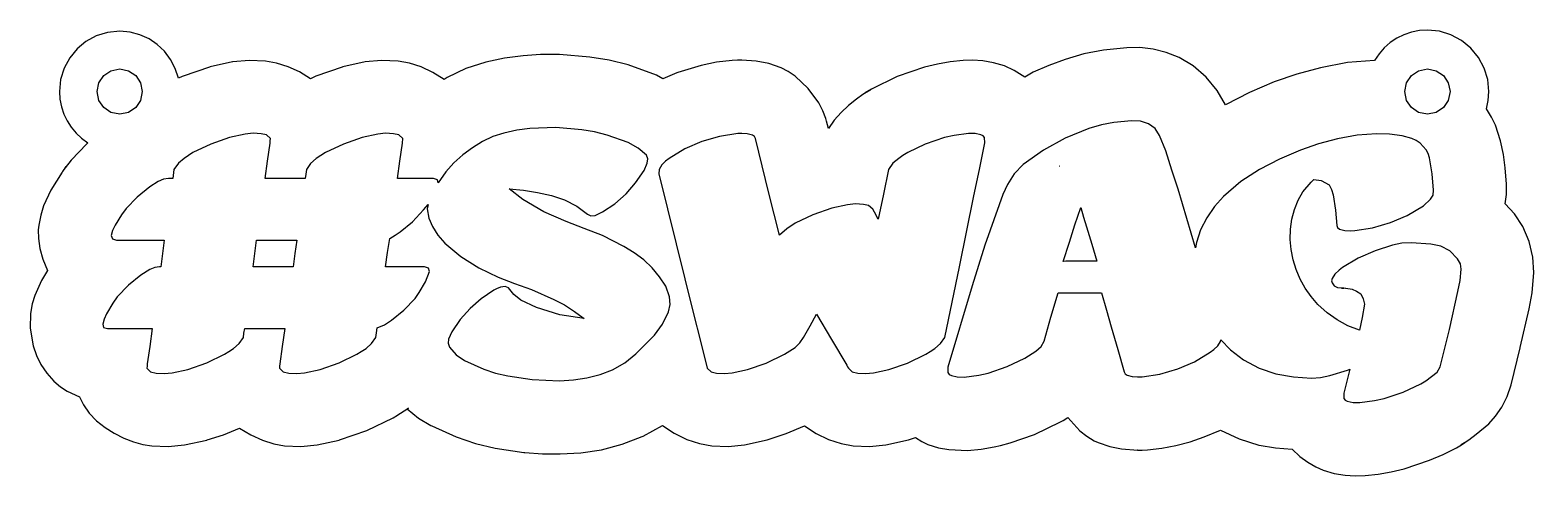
# Model space of a CAD drawing. Extents: x 47 to 525, y 11 to 386.
# Drawn here: x 451.1 to 517.5, y 213.3 to 233 of the extents above; entities that cross this region are included whole.
import ezdxf

# ---------------------------------------------------------------- set-up
doc = ezdxf.new("R2010")
doc.units = 0
doc.layers.add('Layer_1', color=7, linetype='CONTINUOUS')

msp = doc.modelspace()

# ---------------------------------------------------------------- linework, layer by layer
at = {"layer": 'Layer_1', "color": 7}
for points in [[(512.838023, 233.019288), (512.481067, 232.995309), (512.134807, 232.925747), (511.803125, 232.812832), (511.489902, 232.658793), (511.199019, 232.465858), (510.934357, 232.236258), (510.699796, 231.97222), (510.499219, 231.675975), (509.303524, 231.583354), (508.121271, 231.360129), (507.076156, 231.081255), (506.067427, 230.731194), (504.971625, 230.265454), (503.917712, 229.726878), (503.550947, 230.359459), (503.066396, 230.944464), (502.494733, 231.442814), (501.866634, 231.815432), (501.304403, 232.031348), (500.719891, 232.174068), (500.130802, 232.244131), (499.554839, 232.242073), (499.554839, 232.242073), (498.522978, 232.140651), (497.666998, 231.974599), (496.831846, 231.726137), (496.121009, 231.463187), (495.430641, 231.156731), (495.050318, 230.948372), (494.589947, 231.240257), (494.153472, 231.438954), (493.664257, 231.581114), (493.193391, 231.662351), (492.746713, 231.691558), (492.330063, 231.677629), (491.754753, 231.620764), (491.190703, 231.515571), (490.624594, 231.389345), (489.418397, 230.976167), (488.27642, 230.418653), (488.004132, 230.244471), (488.064754, 230.282503), (488.222967, 230.36739), (487.902229, 230.177102), (487.622681, 229.973272), (487.265017, 229.695989), (486.936478, 229.38263), (486.640018, 229.039375), (486.378589, 228.672403), (486.297563, 229.003133), (486.266151, 229.12054), (486.140342, 229.462689), (485.962874, 229.803506), (485.487373, 230.44795), (484.908474, 230.987485), (484.601757, 231.197165), (484.294998, 231.355721), (483.746425, 231.54504), (483.195884, 231.652824), (482.552615, 231.692513), (482.370694, 231.692513), (482.132019, 231.683708), (481.442871, 231.599112), (480.762254, 231.451095), (479.723224, 231.151234), (479.685745, 231.137998), (479.068384, 230.873414), (478.792766, 231.024448), (477.529934, 231.479752), (476.693996, 231.690455), (475.842669, 231.822056), (474.503214, 231.945528), (474.418321, 231.94883), (473.656716, 231.943294), (472.894773, 231.889298), (472.068758, 231.783226), (471.254892, 231.604872), (470.369216, 231.320289), (469.53345, 230.922467), (469.409441, 230.838131), (468.914221, 231.14827), (468.394313, 231.39241), (467.871817, 231.561431), (467.368834, 231.646212), (466.63694, 231.677518), (465.91474, 231.614242), (464.936332, 231.397063), (464.898825, 231.386593), (463.734658, 230.984757), (463.734658, 230.984192), (463.508118, 230.875051), (463.022517, 231.170806), (462.516216, 231.403745), (462.009086, 231.565125), (461.520992, 231.646201), (460.790664, 231.677427), (460.077905, 231.618091), (460.055327, 231.614225), (459.076919, 231.397046), (459.03944, 231.386576), (457.875273, 230.98474), (457.835593, 230.967665), (457.670239, 230.892698), (457.531034, 231.330053), (457.324024, 231.72852), (457.056666, 232.082134), (456.736417, 232.384927), (456.370735, 232.630934), (455.967076, 232.814189), (455.532897, 232.928725), (455.075657, 232.968576), (454.539003, 232.914443), (454.039162, 232.75926), (453.586842, 232.513733), (453.192747, 232.188568), (452.867584, 231.794471), (452.622059, 231.342149), (452.466879, 230.842308), (452.412749, 230.305654), (452.435228, 229.963862), (452.500349, 229.631836), (452.60612, 229.313145), (452.750549, 229.011356), (452.931645, 228.730036), (453.147416, 228.472753), (453.39587, 228.243074), (453.675016, 228.044568), (453.624301, 227.997717), (452.931417, 227.282791), (452.665197, 226.936626), (452.709019, 227.002975), (452.689133, 226.975516), (452.551631, 226.782837), (452.528488, 226.750317), (452.036801, 225.951605), (451.717279, 225.256329), (451.592686, 224.85192), (451.504332, 224.404895), (451.48119, 224.195986), (451.486613, 223.818083), (451.555263, 223.378106), (451.687609, 222.901824), (451.884119, 222.415008), (451.618999, 221.960805), (451.326963, 221.306499), (451.212623, 220.930486), (451.130049, 220.516623), (451.117361, 219.869449), (451.260789, 219.075468), (451.402836, 218.66056), (451.59806, 218.253514), (451.851178, 217.869182), (452.166905, 217.522421), (452.46057, 217.278126), (452.749105, 217.087091), (453.305164, 216.827338), (453.472183, 216.48393), (453.731352, 216.11211), (454.054603, 215.775749), (454.426761, 215.477939), (454.832653, 215.221773), (455.257104, 215.010343), (455.68494, 214.846741), (456.100987, 214.734061), (456.49007, 214.675394), (457.213557, 214.64407), (457.932621, 214.706263), (458.931405, 214.923992), (458.940718, 214.92625), (459.667465, 215.161472), (460.373871, 215.448251), (460.870377, 215.147457), (461.379281, 214.914155), (461.879369, 214.754699), (462.349427, 214.675448), (463.07581, 214.643681), (463.798045, 214.706317), (464.775889, 214.924046), (464.784638, 214.926304), (465.998892, 215.341297), (467.148249, 215.902507), (467.345042, 216.023222), (467.35492, 216.029826), (467.765553, 216.293306), (467.771762, 216.298273), (467.771762, 216.297709), (467.831847, 216.336294), (467.773427, 216.296055), (468.276513, 215.895537), (468.817424, 215.566245), (468.859306, 215.54474), (469.934742, 215.064632), (470.786569, 214.7699), (471.664453, 214.571293), (472.921217, 214.376715), (472.966429, 214.371748), (473.747881, 214.318899), (474.529122, 214.31332), (475.447395, 214.359669), (476.3597, 214.497425), (477.275895, 214.737405), (478.159431, 215.073996), (478.196346, 215.090534), (479.051846, 215.572849), (479.571501, 215.226522), (480.127091, 214.954821), (480.689106, 214.767651), (481.228033, 214.67492), (481.953937, 214.643538), (482.675523, 214.70634), (483.677637, 214.930131), (484.51153, 215.206508), (485.321356, 215.551903), (485.835805, 215.21403), (486.383235, 214.948745), (486.935919, 214.765793), (487.466132, 214.67492), (488.192068, 214.643548), (488.913622, 214.70634), (489.915736, 214.930131), (490.222766, 215.034313), (490.507006, 214.861627), (490.775075, 214.726183), (491.248761, 214.585977), (491.699719, 214.501427), (492.521325, 214.464907), (492.528098, 214.465471), (493.124832, 214.522207), (493.705501, 214.628079), (493.979059, 214.676914), (494.407726, 214.797853), (495.486464, 215.169923), (496.634093, 215.72169), (496.74876, 215.788938), (496.954358, 215.917372), (497.491815, 215.33096), (497.795821, 215.088297), (498.120162, 214.893766), (498.293249, 214.813838), (498.804329, 214.639704), (499.31907, 214.536577), (500.045002, 214.477598), (500.035689, 214.477034), (500.232482, 214.477034), (500.480528, 214.486404), (501.107396, 214.558911), (501.730687, 214.678227), (502.364047, 214.84664), (502.980283, 215.063526), (503.694672, 215.354567), (504.523213, 214.97903), (505.389642, 214.702479), (505.404035, 214.699177), (506.130616, 214.582538), (506.865326, 214.516173), (507.202783, 214.204704), (507.553006, 213.941982), (507.901689, 213.734569), (508.234527, 213.589027), (508.723272, 213.448594), (509.198404, 213.369134), (509.653518, 213.341468), (510.082207, 213.356414), (510.660071, 213.411505), (511.238105, 213.517922), (511.816886, 213.647456), (512.923734, 214.03), (513.536473, 214.285259), (514.128681, 214.586175), (514.342013, 214.716816), (514.474291, 214.801702), (514.331514, 214.717366), (514.671384, 214.935574), (514.992987, 215.183143), (515.546961, 215.635689), (515.843475, 215.97192), (516.121371, 216.377874), (516.35859, 216.845026), (516.533074, 217.364853), (516.938768, 219.001412), (516.94159, 219.009681), (517.324679, 220.709079), (517.458621, 221.427312), (517.541849, 222.324138), (517.5005, 223.000828), (517.332595, 223.689343), (517.055724, 224.343072), (516.687477, 224.915401), (516.274614, 225.343696), (516.330756, 225.762456), (516.3358, 226.162804), (516.331849, 226.215167), (516.271228, 226.941669), (516.271228, 226.942234), (516.19471, 227.535006), (516.069467, 228.125693), (515.841421, 228.816656), (515.664159, 229.176473), (515.439999, 229.537357), (515.523848, 229.91751), (515.552436, 230.30575), (515.499836, 230.837634), (515.345912, 231.344232), (515.09656, 231.811305), (514.757677, 232.224617), (514.344367, 232.563502), (513.877295, 232.812856), (513.370698, 232.966782), (512.838813, 233.019384), (512.838023, 233.019288)], [(456.075373, 230.305563), (455.996788, 229.916318), (455.78248, 229.598457), (455.464619, 229.384148), (455.075375, 229.305563), (454.68613, 229.384148), (454.368269, 229.598457), (454.153961, 229.916318), (454.075377, 230.305563), (454.153961, 230.694808), (454.368269, 231.01267), (454.68613, 231.226979), (455.075375, 231.305564), (455.464619, 231.226979), (455.78248, 231.01267), (455.996788, 230.694808), (456.075373, 230.305563), (456.075373, 230.305563)], [(513.838162, 230.305563), (513.759577, 229.916318), (513.54527, 229.598457), (513.227408, 229.384148), (512.838164, 229.305563), (512.448919, 229.384148), (512.131058, 229.598457), (511.91675, 229.916318), (511.838166, 230.305563), (511.91675, 230.694808), (512.131058, 231.01267), (512.448919, 231.226978), (512.838164, 231.305564), (513.227408, 231.226978), (513.54527, 231.01267), (513.759577, 230.694808), (513.838162, 230.305563), (513.838162, 230.305563)]]:
    msp.add_lwpolyline(points, dxfattribs=at)
at = {"layer": 'Layer_1', "color": 3}
for points in [[(474.33563, 228.718154), (473.185236, 228.672956), (472.613623, 228.600746), (472.049179, 228.476171), (471.561358, 228.320728), (471.095578, 228.097485), (470.652404, 227.828493), (470.232373, 227.507135), (469.838814, 227.154908), (469.475566, 226.765198), (469.142628, 226.283987), (469.112854, 226.409113), (468.938695, 226.462583), (467.348965, 226.462583), (467.454798, 227.234283), (467.560632, 228.021971), (467.576069, 228.233637), (467.405748, 228.392938), (467.167073, 228.445854), (466.819262, 228.464597), (466.470887, 228.43042), (465.789574, 228.279388), (464.956708, 227.991652), (464.169562, 227.612969), (463.95736, 227.476819), (463.760566, 227.355551), (463.503151, 227.128449), (463.321259, 226.871032), (463.291484, 226.659365), (463.261174, 226.46203), (463.200524, 226.46203), (461.504453, 226.46203), (461.610823, 227.234283), (461.716656, 228.021971), (461.716656, 228.127804), (461.731529, 228.233637), (461.561208, 228.392938), (461.323097, 228.445854), (460.970856, 228.464597), (460.611474, 228.43042), (459.930161, 228.279388), (459.097295, 227.991652), (458.310149, 227.612969), (458.113356, 227.476819), (457.91659, 227.355551), (457.666316, 227.143884), (457.461818, 226.871032), (457.416634, 226.46203), (457.234713, 226.46203), (457.007637, 226.432264), (456.780533, 226.341315), (456.402384, 226.098779), (455.841806, 225.644579), (455.357286, 225.145178), (455.160493, 224.872326), (454.872767, 224.403241), (454.763068, 224.168424), (454.706313, 223.949041), (454.755363, 223.801315), (454.933417, 223.752256), (457.037948, 223.752256), (456.962425, 223.161353), (456.886903, 222.571001), (456.856592, 222.571001), (456.841154, 222.571001), (456.625621, 222.540685), (456.401847, 222.449736), (456.00826, 222.20775), (455.46312, 221.75355), (454.963728, 221.238714), (454.766934, 220.965862), (454.494082, 220.496778), (454.384382, 220.26196), (454.327627, 220.042578), (454.365642, 219.894851), (454.53983, 219.845793), (456.508217, 219.845793), (456.401847, 219.058658), (456.296014, 218.286405), (456.296014, 218.180021), (456.281113, 218.089622), (456.443729, 217.930319), (456.689573, 217.877403), (457.037948, 217.858663), (457.386323, 217.892287), (458.082509, 218.043871), (458.926946, 218.331605), (459.702521, 218.710291), (459.899314, 218.831006), (460.096644, 218.967709), (460.353495, 219.179376), (460.550824, 219.452225), (460.565726, 219.64901), (460.596036, 219.845793), (462.36763, 219.845793), (462.246387, 219.058107), (462.155427, 218.286405), (462.140554, 218.180021), (462.140554, 218.089622), (462.303142, 217.930319), (462.548986, 217.877403), (462.897361, 217.858663), (463.245736, 217.892287), (463.927021, 218.043871), (464.77095, 218.331605), (465.547061, 218.710291), (465.743826, 218.831006), (465.956057, 218.967709), (466.201901, 219.179376), (466.394828, 219.452225), (466.425139, 219.663892), (466.45545, 219.876109), (466.773514, 220.012261), (467.076113, 220.209044), (467.621281, 220.663246), (468.121238, 221.178082), (468.302566, 221.4355), (468.59032, 221.904581), (468.756774, 222.359334), (468.719295, 222.518084), (468.545108, 222.571001), (466.818698, 222.571001), (466.909658, 223.207104), (467.000618, 223.827773), (467.243132, 223.963923), (467.470236, 224.115507), (468.007672, 224.554826), (468.499359, 225.084543), (468.693952, 225.323221), (468.658109, 225.129743), (468.733632, 224.721291), (468.885214, 224.35749), (469.127191, 223.967781), (469.429818, 223.615553), (470.141441, 223.025204), (470.943996, 222.525803), (471.791764, 222.116801), (472.518825, 221.829067), (473.260759, 221.571649), (474.24467, 221.132881), (474.718182, 220.886487), (475.168524, 220.602611), (475.380191, 220.436145), (475.592394, 220.284561), (474.517522, 220.45158), (473.487863, 220.76908), (472.791113, 221.102565), (472.488514, 221.344548), (472.246537, 221.647717), (472.094927, 221.707799), (471.898162, 221.677482), (471.716241, 221.601965), (471.594998, 221.541333), (471.034957, 221.163197), (470.550438, 220.723879), (470.111102, 220.23936), (469.747854, 219.694208), (469.596837, 219.376158), (469.577533, 219.198665), (469.642021, 219.028342), (469.937479, 218.690998), (470.30846, 218.437439), (471.156228, 218.059303), (471.678226, 217.877403), (472.216198, 217.756137), (473.291069, 217.589669), (474.502085, 217.544471), (475.115608, 217.574787), (475.713665, 217.665186), (476.292446, 217.81677), (476.849158, 218.028987), (477.386594, 218.331605), (477.878846, 218.725173), (478.696302, 219.558059), (479.048516, 220.042578), (479.316965, 220.587729), (479.393024, 220.90578), (479.362714, 221.238714), (479.192392, 221.711657), (478.923406, 222.132236), (478.597637, 222.521942), (478.226656, 222.873619), (477.802787, 223.187812), (477.348578, 223.464522), (476.394978, 223.949041), (475.592394, 224.267092), (474.789839, 224.569707), (473.805899, 224.993594), (472.882073, 225.538745), (472.276283, 226.00783), (472.908545, 225.954913), (473.533047, 225.856796), (474.142703, 225.71293), (474.729189, 225.523311), (475.274358, 225.251011), (475.743976, 224.88776), (475.887852, 224.815551), (476.076913, 224.842009), (476.394978, 224.993594), (476.940118, 225.356845), (477.43951, 225.796163), (477.863408, 226.280679), (478.242094, 226.825831), (478.378238, 227.143331), (478.408548, 227.343974), (478.347927, 227.491701), (477.969806, 227.813609), (477.53047, 228.052287), (476.606644, 228.385222), (476.054307, 228.525229), (475.486561, 228.61232), (474.33563, 228.718154), (474.33563, 228.718154)], [(499.765941, 229.021322), (498.993696, 228.945255), (498.444689, 228.839422), (497.888514, 228.672956), (496.843417, 228.249069), (495.874379, 227.718802), (494.981399, 227.083249), (494.580108, 226.681965), (494.284649, 226.204612), (494.087884, 225.765847), (493.921401, 225.311644), (493.289167, 223.53232), (492.725287, 221.738115), (491.650415, 218.13482), (491.653717, 217.900003), (491.715439, 217.822282), (491.81687, 217.771569), (492.070418, 217.707079), (492.376912, 217.695502), (493.027885, 217.786454), (493.436882, 217.877403), (494.269776, 218.165137), (495.056922, 218.543822), (495.541441, 218.846441), (495.77625, 219.0548), (495.904689, 219.285759), (496.207852, 220.345193), (496.525352, 221.420615), (498.448528, 221.420615), (498.660194, 220.663246), (498.872425, 219.92131), (499.160151, 218.921958), (499.447905, 217.938038), (499.493088, 217.847086), (499.569176, 217.786454), (499.796252, 217.725818), (500.038257, 217.710937), (500.235022, 217.710937), (501.022168, 217.832205), (501.809851, 218.074188), (502.551785, 218.376803), (503.24797, 218.80124), (503.399552, 218.921958), (503.581472, 219.088424), (503.702179, 219.270324), (503.707682, 219.346942), (504.144788, 218.903215), (504.708696, 218.467755), (505.408748, 218.09293), (506.146816, 217.847086), (506.926794, 217.707079), (507.721644, 217.650304), (508.11907, 217.68062), (508.5242, 217.771569), (509.311346, 218.013555), (509.357094, 218.028987), (509.417179, 218.059303), (509.281035, 217.529036), (509.144863, 216.999319), (509.144863, 216.764499), (509.201646, 216.686778), (509.296472, 216.636068), (509.557726, 216.575432), (509.856486, 216.575432), (510.507488, 216.665831), (510.931358, 216.756783), (511.764252, 217.044517), (512.551398, 217.407768), (512.763601, 217.544471), (513.021016, 217.725818), (513.262993, 217.922603), (513.399701, 218.149705), (513.808162, 219.800041), (514.186847, 221.480697), (514.277779, 221.965217), (514.322991, 222.465168), (514.292681, 222.707153), (514.17141, 222.91937), (513.823599, 223.282621), (513.823035, 223.282621), (513.433342, 223.475546), (512.990705, 223.570355), (512.112627, 223.630988), (511.711335, 223.612248), (511.294606, 223.525155), (510.522361, 223.282621), (509.780963, 222.949687), (509.084241, 222.540685), (508.93266, 222.419416), (508.751304, 222.252951), (508.630033, 222.056165), (508.607427, 221.954193), (508.630033, 221.859383), (508.720993, 221.727092), (508.87201, 221.662598), (509.220385, 221.632282), (509.235823, 221.632282), (509.508139, 221.587081), (509.704904, 221.496132), (509.901698, 221.374864), (510.000363, 221.163197), (510.05328, 220.920664), (509.962319, 220.330312), (509.841613, 219.769725), (509.32842, 219.971472), (508.849432, 220.227786), (508.40513, 220.539221), (507.993932, 220.90578), (507.696272, 221.257457), (507.437757, 221.632282), (507.218922, 222.029707), (507.040332, 222.449736), (506.910792, 222.885193), (506.824798, 223.327819), (506.781816, 223.778714), (506.782917, 224.236775), (506.851271, 224.680502), (506.964809, 225.103285), (507.123559, 225.505672), (507.328057, 225.887112), (507.706743, 226.310998), (507.782266, 226.386513), (507.827478, 226.431713), (508.145514, 226.386513), (508.493889, 226.18973), (508.599722, 225.977513), (508.675781, 225.750412), (508.781614, 225.069111), (508.842264, 224.387806), (508.868708, 224.304573), (508.948097, 224.236775), (509.190075, 224.17614), (509.44749, 224.160708), (509.629382, 224.17614), (510.416528, 224.296857), (511.20421, 224.523959), (511.946144, 224.842009), (512.657767, 225.265893), (512.975832, 225.553627), (513.085503, 225.735528), (513.111976, 225.947747), (513.051326, 226.67425), (512.930084, 227.385867), (512.869434, 227.578791), (512.778474, 227.734237), (512.521059, 228.021971), (512.343569, 228.150402), (512.142938, 228.233637), (511.71904, 228.354903), (511.158462, 228.43042), (510.583547, 228.445854), (509.731377, 228.381361), (508.872575, 228.218753), (508.031976, 227.995512), (507.237125, 227.718802), (506.306102, 227.325235), (505.42032, 226.871032), (504.591292, 226.329738), (503.830618, 225.674895), (503.433193, 225.236127), (503.088684, 224.736176), (502.815832, 224.206459), (502.634476, 223.645872), (502.596997, 223.411605), (501.824724, 225.992945), (501.552436, 226.840715), (501.279583, 227.688486), (501.007295, 228.369787), (500.818206, 228.680672), (500.522776, 228.884622), (500.159528, 229.00203), (499.765941, 229.021322), (499.765941, 229.021322)], [(482.372896, 228.460736), (481.57034, 228.324586), (480.783194, 228.097485), (480.04126, 227.779435), (479.345075, 227.355551), (479.178056, 227.234283), (479.02701, 227.067817), (478.905768, 226.871032), (478.89033, 226.67425), (479.647702, 223.58579), (480.419946, 220.496778), (480.722573, 219.285759), (481.025172, 218.089622), (481.195493, 217.930319), (481.434168, 217.877403), (481.782543, 217.858663), (482.130918, 217.892287), (482.812231, 218.043871), (483.637392, 218.323887), (484.447116, 218.710291), (484.916762, 219.012907), (485.12126, 219.21355), (485.28001, 219.452225), (485.567736, 219.967061), (485.85549, 220.481346), (486.521337, 219.361276), (487.187776, 218.225772), (487.218087, 218.149705), (487.263271, 218.089622), (487.43362, 217.930319), (487.672295, 217.877403), (488.020642, 217.858663), (488.368481, 217.892287), (489.05033, 218.043871), (489.875491, 218.323887), (490.685215, 218.710291), (490.867136, 218.831006), (491.078802, 218.967709), (491.325182, 219.179376), (491.518109, 219.452225), (492.169083, 222.571001), (492.805212, 225.705211), (493.047189, 226.871032), (493.289731, 228.036852), (493.274294, 228.27167), (493.209806, 228.349391), (493.107811, 228.400103), (492.858129, 228.460736), (492.56267, 228.460736), (491.927106, 228.369787), (491.502672, 228.279388), (490.658771, 227.991652), (489.883196, 227.612969), (489.670993, 227.476819), (489.489101, 227.355551), (489.231658, 227.143884), (489.034892, 226.871032), (488.807788, 225.780728), (488.580684, 224.67554), (488.414229, 224.978709), (488.338707, 225.114859), (488.152948, 225.273609), (487.92971, 225.326526), (487.577469, 225.345818), (487.218087, 225.311644), (486.536774, 225.16006), (485.692873, 224.872326), (484.916762, 224.494193), (484.538076, 224.251657), (484.220012, 223.963923), (483.978035, 224.88776), (483.75093, 225.826479), (483.160578, 228.233637), (483.110963, 228.324586), (483.023898, 228.385222), (482.796794, 228.445854), (482.554788, 228.460736), (482.372896, 228.460736), (482.372896, 228.460736)], [(496.585974, 227.007181), (496.601411, 227.007181), (496.585974, 227.007181), (496.585974, 227.007181)], [(497.524701, 225.190376), (497.645972, 224.766492), (497.782116, 224.342609), (498.00922, 223.570355), (498.236325, 222.813537), (497.010408, 222.813537), (496.873728, 222.813537), (496.752993, 222.798102), (497.025309, 223.661304), (497.267851, 224.418126), (497.524701, 225.190376), (497.524701, 225.190376)], [(461.125768, 223.752256), (462.897361, 223.752256), (462.806401, 223.161353), (462.730906, 222.571001), (460.974722, 222.571001), (461.050245, 223.161353), (461.125768, 223.752256), (461.125768, 223.752256)], [(509.039029, 221.632282), (509.144863, 221.632282), (509.039029, 221.632282), (509.039029, 221.632282)]]:
    msp.add_lwpolyline(points, dxfattribs=at)

doc.saveas('drawing.dxf')
